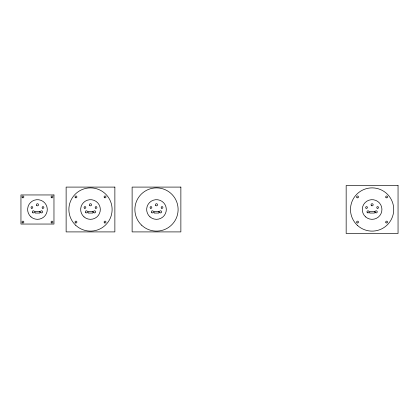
<?xml version="1.0" encoding="UTF-8"?>
<svg xmlns="http://www.w3.org/2000/svg" width="419" height="419" viewBox="0 0 419 419"><rect width="100%" height="100%" fill="white"/><g stroke="black" fill="none" stroke-linecap="round" stroke-linejoin="round"><path stroke-width="0.63" d="M398.05 185.523L346.162 185.523L346.162 233.477L398.05 233.477L398.05 185.523M114.869 187.094L66.129 187.094L66.129 231.906L114.869 231.906L114.869 187.094M180.867 187.094L132.121 187.094L132.121 231.906L180.867 231.906L180.867 187.094M53.967 194.955L20.95 194.955L20.95 224.045L53.967 224.045L53.967 194.955M39.815 211.48L35.102 211.48L35.102 213.051L39.815 213.051L39.815 211.48M92.856 211.48L88.137 211.48L88.137 213.051L92.856 213.051L92.856 211.48M158.853 211.48L154.134 211.48L154.134 213.051L158.853 213.051L158.853 211.48M374.466 211.48L369.747 211.48L369.747 213.051L374.466 213.051L374.466 211.48M150.018 216.895A9.826 9.826 0 0 0 166.133 211.412A9.826 9.826 0 0 0 153.328 200.198A9.826 9.826 0 0 0 150.018 216.895M151.877 212.779A1.063 1.063 0 0 0 153.469 211.862A1.063 1.063 0 0 0 151.877 210.94A1.063 1.063 0 0 0 151.877 212.779M159.885 212.663A1.063 1.063 0 0 0 161.624 212.061A1.063 1.063 0 0 0 160.236 210.857A1.063 1.063 0 0 0 159.885 212.663M155.758 205.546A1.063 1.063 0 0 0 157.523 205.032A1.063 1.063 0 0 0 156.198 203.76A1.063 1.063 0 0 0 155.758 205.546M150.369 208.117A0.864 0.864 0 0 0 151.798 207.656A0.864 0.864 0 0 0 150.688 206.651A0.864 0.864 0 0 0 150.369 208.117M161.493 208.149A0.864 0.864 0 0 0 162.891 207.609A0.864 0.864 0 0 0 161.724 206.672A0.864 0.864 0 0 0 161.493 208.149M141.58 225.15A21.62 21.62 0 0 0 177.504 214.591A21.62 21.62 0 0 0 150.4 188.76A21.62 21.62 0 0 0 141.58 225.15M30.985 216.895A9.826 9.826 0 0 0 47.101 211.412A9.826 9.826 0 0 0 34.295 200.198A9.826 9.826 0 0 0 30.985 216.895M32.839 212.779A1.063 1.063 0 0 0 34.431 211.862A1.063 1.063 0 0 0 32.839 210.94A1.063 1.063 0 0 0 32.839 212.779M40.853 212.663A1.063 1.063 0 0 0 42.591 212.061A1.063 1.063 0 0 0 41.203 210.857A1.063 1.063 0 0 0 40.853 212.663M36.725 205.546A1.063 1.063 0 0 0 38.49 205.032A1.063 1.063 0 0 0 37.165 203.76A1.063 1.063 0 0 0 36.725 205.546M22.38 197.7A0.943 0.943 0 0 0 23.857 196.993A0.943 0.943 0 0 0 22.511 196.071A0.943 0.943 0 0 0 22.38 197.7M22.249 222.746A0.943 0.943 0 0 0 23.825 222.321A0.943 0.943 0 0 0 22.673 221.169A0.943 0.943 0 0 0 22.249 222.746M51.354 197.606A0.943 0.943 0 0 0 52.92 197.139A0.943 0.943 0 0 0 51.736 196.019A0.943 0.943 0 0 0 51.354 197.606M51.532 222.898A0.943 0.943 0 0 0 52.946 222.08A0.943 0.943 0 0 0 51.532 221.263A0.943 0.943 0 0 0 51.532 222.898M31.336 208.117A0.864 0.864 0 0 0 32.761 207.656A0.864 0.864 0 0 0 31.65 206.651A0.864 0.864 0 0 0 31.336 208.117M42.46 208.149A0.864 0.864 0 0 0 43.859 207.609A0.864 0.864 0 0 0 42.691 206.672A0.864 0.864 0 0 0 42.46 208.149M84.025 216.895A9.826 9.826 0 0 0 100.136 211.412A9.826 9.826 0 0 0 87.33 200.198A9.826 9.826 0 0 0 84.025 216.895M85.879 212.779A1.063 1.063 0 0 0 87.471 211.862A1.063 1.063 0 0 0 85.879 210.94A1.063 1.063 0 0 0 85.879 212.779M93.887 212.663A1.063 1.063 0 0 0 95.626 212.061A1.063 1.063 0 0 0 94.238 210.857A1.063 1.063 0 0 0 93.887 212.663M89.76 205.546A1.063 1.063 0 0 0 91.525 205.032A1.063 1.063 0 0 0 90.2 203.76A1.063 1.063 0 0 0 89.76 205.546M75.42 197.7A0.943 0.943 0 0 0 76.892 196.993A0.943 0.943 0 0 0 75.546 196.071A0.943 0.943 0 0 0 75.42 197.7M75.483 222.898A0.943 0.943 0 0 0 76.897 222.08A0.943 0.943 0 0 0 75.483 221.263A0.943 0.943 0 0 0 75.483 222.898M104.394 197.606A0.943 0.943 0 0 0 105.96 197.139A0.943 0.943 0 0 0 104.771 196.019A0.943 0.943 0 0 0 104.394 197.606M104.572 222.898A0.943 0.943 0 0 0 105.986 222.08A0.943 0.943 0 0 0 104.572 221.263A0.943 0.943 0 0 0 104.572 222.898M84.376 208.117A0.864 0.864 0 0 0 85.801 207.656A0.864 0.864 0 0 0 84.69 206.651A0.864 0.864 0 0 0 84.376 208.117M95.501 208.149A0.864 0.864 0 0 0 96.894 207.609A0.864 0.864 0 0 0 95.726 206.672A0.864 0.864 0 0 0 95.501 208.149M75.708 225.27A21.62 21.62 0 0 0 111.548 214.423A21.62 21.62 0 0 0 84.235 188.807A21.62 21.62 0 0 0 75.708 225.27M365.635 216.895A9.826 9.826 0 0 0 381.746 211.412A9.826 9.826 0 0 0 368.94 200.198A9.826 9.826 0 0 0 365.635 216.895M367.269 212.611A1.063 1.063 0 0 0 369.045 212.134A1.063 1.063 0 0 0 367.746 210.836A1.063 1.063 0 0 0 367.269 212.611M375.497 212.663A1.063 1.063 0 0 0 377.236 212.061A1.063 1.063 0 0 0 375.848 210.857A1.063 1.063 0 0 0 375.497 212.663M371.37 205.546A1.063 1.063 0 0 0 373.135 205.032A1.063 1.063 0 0 0 371.81 203.76A1.063 1.063 0 0 0 371.37 205.546M357.03 197.7A0.943 0.943 0 0 0 358.502 196.993A0.943 0.943 0 0 0 357.156 196.071A0.943 0.943 0 0 0 357.03 197.7M357.093 222.898A0.943 0.943 0 0 0 358.507 222.08A0.943 0.943 0 0 0 357.093 221.263A0.943 0.943 0 0 0 357.093 222.898M386.004 197.606A0.943 0.943 0 0 0 387.57 197.139A0.943 0.943 0 0 0 386.381 196.019A0.943 0.943 0 0 0 386.004 197.606M385.983 222.746A0.943 0.943 0 0 0 387.559 222.321A0.943 0.943 0 0 0 386.407 221.169A0.943 0.943 0 0 0 385.983 222.746M365.986 208.117A0.864 0.864 0 0 0 367.411 207.656A0.864 0.864 0 0 0 366.3 206.651A0.864 0.864 0 0 0 365.986 208.117M377.105 208.149A0.864 0.864 0 0 0 378.504 207.609A0.864 0.864 0 0 0 377.336 206.672A0.864 0.864 0 0 0 377.105 208.149M357.318 225.27A21.62 21.62 0 0 0 393.158 214.423A21.62 21.62 0 0 0 365.845 188.807A21.62 21.62 0 0 0 357.318 225.27"/></g></svg>
